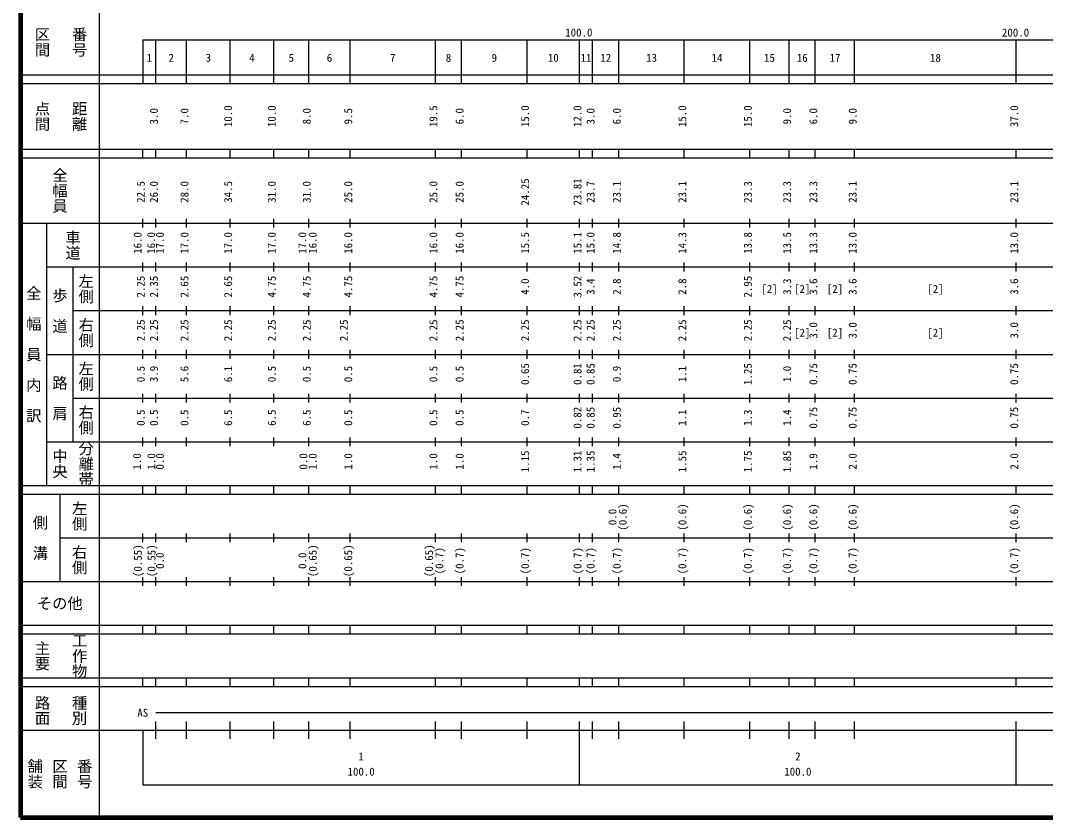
# Model space of a CAD drawing. Units: millimetres on the paper, enlarged 1000 times. Extents: x 40000 to 680000, y 20000 to 380000.
# Drawn here: x 40000 to 274704, y 20000 to 202409 of the extents above; entities that cross this region are included whole.
import ezdxf
from ezdxf.enums import TextEntityAlignment as Align

# ---------------------------------------------------------------- set-up
doc = ezdxf.new("R2010")
doc.units = ezdxf.units.MM
doc.header["$LTSCALE"] = 1000
doc.layers.add('M-TTL', color=2, linetype='Continuous', lineweight=140)
doc.layers.add('M-TTL-BAND', color=7, linetype='Continuous', lineweight=25)
doc.styles.add('@ＭＳ ゴシック', font='')
doc.styles.add('ＭＳ ゴシック', font='')
doc.styles.get('@ＭＳ ゴシック').set_extended_font_data('@MS Gothic')
doc.styles.get('ＭＳ ゴシック').set_extended_font_data('MS Gothic')

msp = doc.modelspace()

# ---------------------------------------------------------------- linework, layer by layer
at = {"layer": 'M-TTL'}
for p, q in [((40000, 380000), (40000, 20000)), ((40000, 20000), (680000, 20000))]:
    msp.add_line(p, q, dxfattribs=at)
at = {"layer": 'M-TTL-BAND'}
for p, q in [((58000, 370000), (58000, 20000)), ((68000, 198000), (579000, 198000)), ((68000, 198000), (68000, 188000)), ((71000, 188000), (71000, 198000)), ((78000, 188000), (78000, 198000)), ((88000, 188000), (88000, 198000)), ((98000, 188000), (98000, 198000)), ((106000, 188000), (106000, 198000)), ((115500, 188000), (115500, 198000)), ((135000, 188000), (135000, 198000)), ((141000, 188000), (141000, 198000)), ((156000, 188000), (156000, 198000)), ((168000, 188000), (168000, 198000)), ((171000, 188000), (171000, 198000)), ((177000, 188000), (177000, 198000)), ((192000, 188000), (192000, 198000)), ((207000, 188000), (207000, 198000)), ((216000, 188000), (216000, 198000)), ((222000, 188000), (222000, 198000)), ((231000, 188000), (231000, 198000)), ((268000, 188000), (268000, 198000)), ((40000, 190000), (579000, 190000)), ((40000, 188000), (579000, 188000)), ((40000, 173000), (579000, 173000)), ((68000, 171000), (68000, 173000)), ((71000, 171000), (71000, 173000)), ((78000, 171000), (78000, 173000)), ((88000, 171000), (88000, 173000)), ((98000, 171000), (98000, 173000)), ((106000, 171000), (106000, 173000)), ((115500, 171000), (115500, 173000)), ((135000, 171000), (135000, 173000)), ((141000, 171000), (141000, 173000)), ((156000, 171000), (156000, 173000)), ((168000, 171000), (168000, 173000)), ((171000, 171000), (171000, 173000)), ((177000, 171000), (177000, 173000)), ((192000, 171000), (192000, 173000)), ((207000, 171000), (207000, 173000)), ((216000, 171000), (216000, 173000)), ((222000, 171000), (222000, 173000)), ((231000, 171000), (231000, 173000)), ((268000, 171000), (268000, 173000)), ((40000, 171000), (579000, 171000)), ((40000, 156000), (579000, 156000)), ((46000, 96000), (46000, 156000)), ((68000, 155000), (68000, 157000)), ((71000, 155000), (71000, 157000)), ((78000, 155000), (78000, 157000)), ((88000, 155000), (88000, 157000)), ((98000, 155000), (98000, 157000)), ((106000, 155000), (106000, 157000)), ((115500, 155000), (115500, 157000)), ((135000, 155000), (135000, 157000)), ((141000, 155000), (141000, 157000)), ((156000, 155000), (156000, 157000)), ((168000, 155000), (168000, 157000)), ((171000, 155000), (171000, 157000)), ((177000, 155000), (177000, 157000)), ((192000, 155000), (192000, 157000)), ((207000, 155000), (207000, 157000)), ((216000, 155000), (216000, 157000)), ((222000, 155000), (222000, 157000)), ((231000, 155000), (231000, 157000)), ((268000, 155000), (268000, 157000)), ((46000, 146000), (579000, 146000)), ((52000, 146000), (52000, 106000)), ((68000, 145000), (68000, 147000)), ((71000, 145000), (71000, 147000)), ((78000, 145000), (78000, 147000)), ((88000, 145000), (88000, 147000)), ((98000, 145000), (98000, 147000)), ((106000, 145000), (106000, 147000)), ((115500, 145000), (115500, 147000)), ((135000, 145000), (135000, 147000)), ((141000, 145000), (141000, 147000)), ((156000, 145000), (156000, 147000)), ((168000, 145000), (168000, 147000)), ((171000, 145000), (171000, 147000)), ((177000, 145000), (177000, 147000)), ((192000, 145000), (192000, 147000)), ((207000, 145000), (207000, 147000)), ((216000, 145000), (216000, 147000)), ((222000, 145000), (222000, 147000)), ((231000, 145000), (231000, 147000)), ((268000, 145000), (268000, 147000)), ((68000, 135000), (68000, 137000)), ((71000, 135000), (71000, 137000)), ((78000, 135000), (78000, 137000)), ((88000, 135000), (88000, 137000)), ((98000, 135000), (98000, 137000)), ((106000, 135000), (106000, 137000)), ((115500, 135000), (115500, 137000)), ((135000, 135000), (135000, 137000)), ((141000, 135000), (141000, 137000)), ((156000, 135000), (156000, 137000)), ((168000, 135000), (168000, 137000)), ((171000, 135000), (171000, 137000)), ((177000, 135000), (177000, 137000)), ((192000, 135000), (192000, 137000)), ((207000, 135000), (207000, 137000)), ((216000, 135000), (216000, 137000)), ((222000, 135000), (222000, 137000)), ((231000, 135000), (231000, 137000)), ((268000, 135000), (268000, 137000)), ((52000, 136000), (579000, 136000)), ((68000, 125000), (68000, 127000)), ((71000, 125000), (71000, 127000)), ((78000, 125000), (78000, 127000)), ((88000, 125000), (88000, 127000)), ((98000, 125000), (98000, 127000)), ((106000, 125000), (106000, 127000)), ((115500, 125000), (115500, 127000)), ((135000, 125000), (135000, 127000)), ((141000, 125000), (141000, 127000)), ((156000, 125000), (156000, 127000)), ((168000, 125000), (168000, 127000)), ((171000, 125000), (171000, 127000)), ((177000, 125000), (177000, 127000)), ((192000, 125000), (192000, 127000)), ((207000, 125000), (207000, 127000)), ((216000, 125000), (216000, 127000)), ((222000, 125000), (222000, 127000)), ((231000, 125000), (231000, 127000)), ((268000, 125000), (268000, 127000)), ((46000, 126000), (579000, 126000)), ((52000, 116000), (579000, 116000)), ((68000, 115000), (68000, 117000)), ((71000, 115000), (71000, 117000)), ((78000, 115000), (78000, 117000)), ((88000, 115000), (88000, 117000)), ((98000, 115000), (98000, 117000)), ((106000, 115000), (106000, 117000)), ((115500, 115000), (115500, 117000)), ((135000, 115000), (135000, 117000)), ((141000, 115000), (141000, 117000)), ((156000, 115000), (156000, 117000)), ((168000, 115000), (168000, 117000)), ((171000, 115000), (171000, 117000)), ((177000, 115000), (177000, 117000)), ((192000, 115000), (192000, 117000)), ((207000, 115000), (207000, 117000)), ((216000, 115000), (216000, 117000)), ((222000, 115000), (222000, 117000)), ((231000, 115000), (231000, 117000)), ((268000, 115000), (268000, 117000)), ((46000, 106000), (579000, 106000)), ((68000, 105000), (68000, 107000)), ((71000, 105000), (71000, 107000)), ((78000, 105000), (78000, 107000)), ((88000, 105000), (88000, 107000)), ((98000, 105000), (98000, 107000)), ((106000, 105000), (106000, 107000)), ((115500, 105000), (115500, 107000)), ((135000, 105000), (135000, 107000)), ((141000, 105000), (141000, 107000)), ((156000, 105000), (156000, 107000)), ((168000, 105000), (168000, 107000)), ((171000, 105000), (171000, 107000)), ((177000, 105000), (177000, 107000)), ((192000, 105000), (192000, 107000)), ((207000, 105000), (207000, 107000)), ((216000, 105000), (216000, 107000)), ((222000, 105000), (222000, 107000)), ((231000, 105000), (231000, 107000)), ((268000, 105000), (268000, 107000)), ((40000, 96000), (579000, 96000)), ((40000, 94000), (579000, 94000)), ((49000, 94000), (49000, 74000)), ((68000, 94000), (68000, 96000)), ((71000, 94000), (71000, 96000)), ((78000, 94000), (78000, 96000)), ((88000, 94000), (88000, 96000)), ((98000, 94000), (98000, 96000)), ((106000, 94000), (106000, 96000)), ((115500, 94000), (115500, 96000)), ((135000, 94000), (135000, 96000)), ((141000, 94000), (141000, 96000)), ((156000, 94000), (156000, 96000)), ((168000, 94000), (168000, 96000)), ((171000, 94000), (171000, 96000)), ((177000, 94000), (177000, 96000)), ((192000, 94000), (192000, 96000)), ((207000, 94000), (207000, 96000)), ((216000, 94000), (216000, 96000)), ((222000, 94000), (222000, 96000)), ((231000, 94000), (231000, 96000)), ((268000, 94000), (268000, 96000)), ((68000, 83000), (68000, 85000)), ((71000, 83000), (71000, 85000)), ((78000, 83000), (78000, 85000)), ((88000, 83000), (88000, 85000)), ((98000, 83000), (98000, 85000)), ((106000, 83000), (106000, 85000)), ((115500, 83000), (115500, 85000)), ((135000, 83000), (135000, 85000)), ((141000, 83000), (141000, 85000)), ((156000, 83000), (156000, 85000)), ((168000, 83000), (168000, 85000)), ((171000, 83000), (171000, 85000)), ((177000, 83000), (177000, 85000)), ((192000, 83000), (192000, 85000)), ((207000, 83000), (207000, 85000)), ((216000, 83000), (216000, 85000)), ((222000, 83000), (222000, 85000)), ((231000, 83000), (231000, 85000)), ((268000, 83000), (268000, 85000)), ((49000, 84000), (579000, 84000)), ((40000, 74000), (579000, 74000)), ((68000, 73000), (68000, 75000)), ((71000, 73000), (71000, 75000)), ((78000, 73000), (78000, 75000)), ((88000, 73000), (88000, 75000)), ((98000, 73000), (98000, 75000)), ((106000, 73000), (106000, 75000)), ((115500, 73000), (115500, 75000)), ((135000, 73000), (135000, 75000)), ((141000, 73000), (141000, 75000)), ((156000, 73000), (156000, 75000)), ((168000, 73000), (168000, 75000)), ((171000, 73000), (171000, 75000)), ((177000, 73000), (177000, 75000)), ((192000, 73000), (192000, 75000)), ((207000, 73000), (207000, 75000)), ((216000, 73000), (216000, 75000)), ((222000, 73000), (222000, 75000)), ((231000, 73000), (231000, 75000)), ((268000, 73000), (268000, 75000)), ((40000, 64000), (579000, 64000)), ((68000, 62000), (68000, 64000)), ((71000, 62000), (71000, 64000)), ((78000, 62000), (78000, 64000)), ((88000, 62000), (88000, 64000)), ((98000, 62000), (98000, 64000)), ((106000, 62000), (106000, 64000)), ((115500, 62000), (115500, 64000)), ((135000, 62000), (135000, 64000)), ((141000, 62000), (141000, 64000)), ((156000, 62000), (156000, 64000)), ((168000, 62000), (168000, 64000)), ((171000, 62000), (171000, 64000)), ((177000, 62000), (177000, 64000)), ((192000, 62000), (192000, 64000)), ((207000, 62000), (207000, 64000)), ((216000, 62000), (216000, 64000)), ((222000, 62000), (222000, 64000)), ((231000, 62000), (231000, 64000)), ((268000, 62000), (268000, 64000)), ((40000, 62000), (579000, 62000)), ((40000, 52000), (579000, 52000)), ((68000, 50000), (68000, 52000)), ((71000, 50000), (71000, 52000)), ((78000, 50000), (78000, 52000)), ((88000, 50000), (88000, 52000)), ((98000, 50000), (98000, 52000)), ((106000, 50000), (106000, 52000)), ((115500, 50000), (115500, 52000)), ((135000, 50000), (135000, 52000)), ((141000, 50000), (141000, 52000)), ((156000, 50000), (156000, 52000)), ((168000, 50000), (168000, 52000)), ((171000, 50000), (171000, 52000)), ((177000, 50000), (177000, 52000)), ((192000, 50000), (192000, 52000)), ((207000, 50000), (207000, 52000)), ((216000, 50000), (216000, 52000)), ((222000, 50000), (222000, 52000)), ((231000, 50000), (231000, 52000)), ((268000, 50000), (268000, 52000)), ((40000, 50000), (579000, 50000)), ((71000, 44000), (562000, 44000)), ((40000, 40000), (579000, 40000)), ((68000, 40000), (68000, 27500)), ((71000, 38000), (71000, 42000)), ((78000, 38000), (78000, 42000)), ((88000, 38000), (88000, 42000)), ((98000, 38000), (98000, 42000)), ((106000, 38000), (106000, 42000)), ((115500, 38000), (115500, 42000)), ((135000, 38000), (135000, 42000)), ((141000, 38000), (141000, 42000)), ((156000, 38000), (156000, 42000)), ((168000, 27500), (168000, 42000)), ((171000, 38000), (171000, 42000)), ((177000, 38000), (177000, 42000)), ((192000, 38000), (192000, 42000)), ((207000, 38000), (207000, 42000)), ((216000, 38000), (216000, 42000)), ((222000, 38000), (222000, 42000)), ((231000, 38000), (231000, 42000)), ((268000, 27500), (268000, 42000)), ((68000, 27500), (579000, 27500))]:
    msp.add_line(p, q, dxfattribs=at)

# ---------------------------------------------------------------- texts
at = {"layer": 'M-TTL-BAND', "style": '@ＭＳ ゴシック'}
for s, p in [('区間', (45000, 197500)), ('番号', (53500, 197500)), ('点間', (45000, 180500)), ('距離', (53500, 180500)), ('全幅員', (49000, 163500)), ('車道', (52000, 151000)), ('左側', (55000, 141000)), ('全\u3000幅\u3000員\u3000内\u3000訳', (43000, 126000)), ('歩\u3000道', (49000, 136000)), ('右側', (55000, 131000)), ('左側', (55000, 121000)), ('路\u3000肩', (49000, 116000)), ('右側', (55000, 111000)), ('分離帯', (55000, 101000)), ('中央', (49000, 101000)), ('左側', (53500, 89000)), ('側\u3000溝', (44500, 84000)), ('右側', (53500, 79000)), ('工作物', (53500, 57000)), ('主要', (45000, 57000)), ('路面', (45000, 44500)), ('種別', (53500, 44500)), ('舗装', (43333, 30000)), ('区間', (49000, 30000)), ('番号', (54667, 30000))]:
    msp.add_text(s, height=2566, rotation=270, dxfattribs=at).set_placement(p, align=Align.MIDDLE_CENTER)
at = {"layer": 'M-TTL-BAND', "style": 'ＭＳ ゴシック'}
for s, p in [('100.0', (167844, 198195)), ('200.0', (267844, 198195)), ('1', (69500, 192405)), ('2', (74500, 192405)), ('3', (83000, 192405)), ('4', (93000, 192405)), ('5', (102000, 192405)), ('6', (110750, 192405)), ('7', (125250, 192405)), ('8', (138000, 192405)), ('9', (148500, 192405)), ('10', (162000, 192405)), ('11', (169500, 192405)), ('12', (174000, 192405)), ('13', (184500, 192405)), ('14', (199500, 192405)), ('15', (211500, 192405)), ('16', (219000, 192405)), ('17', (226500, 192405)), ('18', (249500, 192405)), ('[2]', (211500, 139500)), ('[2]', (219000, 139500)), ('[2]', (226500, 139500)), ('[2]', (249500, 139500)), ('[2]', (219000, 129500)), ('[2]', (226500, 129500)), ('[2]', (249500, 129500)), ('AS', (68000, 42500)), ('1', (118000, 32523)), ('2', (218000, 32523)), ('100.0', (118000, 29033)), ('100.0', (218000, 29033))]:
    msp.add_text(s, height=1833, dxfattribs=at).set_placement(p, align=Align.BOTTOM_CENTER)
for s, p in [('3.0', (72000, 180500)), ('7.0', (79000, 180500)), ('10.0', (89000, 180500)), ('10.0', (99000, 180500)), ('8.0', (107000, 180500)), ('9.5', (116500, 180500)), ('19.5', (136000, 180500)), ('6.0', (142000, 180500)), ('15.0', (157000, 180500)), ('12.0', (169000, 180500)), ('3.0', (172000, 180500)), ('6.0', (178000, 180500)), ('15.0', (193000, 180500)), ('15.0', (208000, 180500)), ('9.0', (217000, 180500)), ('6.0', (223000, 180500)), ('9.0', (232000, 180500)), ('37.0', (269000, 180500)), ('22.5', (69000, 163174)), ('26.0', (72000, 163174)), ('28.0', (79000, 163174)), ('34.5', (89000, 163174)), ('31.0', (99000, 163174)), ('31.0', (107000, 163174)), ('25.0', (116500, 163174)), ('25.0', (136000, 163174)), ('25.0', (142000, 163174)), ('24.25', (157000, 163174)), ('23.81', (169000, 163174)), ('23.7', (172000, 163174)), ('23.1', (178000, 163174)), ('23.1', (193000, 163174)), ('23.3', (208000, 163174)), ('23.3', (217000, 163174)), ('23.3', (223000, 163174)), ('23.1', (232000, 163174)), ('23.1', (269000, 163174)), ('16.0', (68282, 151500)), ('16.0', (71372, 151500)), ('17.0', (73370, 151500)), ('17.0', (79000, 151500)), ('17.0', (89000, 151500)), ('17.0', (99000, 151500)), ('17.0', (106000, 151500)), ('16.0', (108370, 151500)), ('16.0', (116500, 151500)), ('16.0', (136000, 151500)), ('16.0', (142000, 151500)), ('15.5', (157000, 151500)), ('15.1', (169000, 151500)), ('15.0', (172000, 151500)), ('14.8', (178000, 151500)), ('14.3', (193000, 151500)), ('13.8', (208000, 151500)), ('13.5', (217000, 151500)), ('13.3', (223000, 151500)), ('13.0', (232000, 151500)), ('13.0', (269000, 151500)), ('2.25', (69000, 141500)), ('2.35', (72000, 141500)), ('2.65', (79000, 141500)), ('2.65', (89000, 141500)), ('4.75', (99000, 141500)), ('4.75', (107000, 141500)), ('4.75', (116500, 141500)), ('4.75', (136000, 141500)), ('4.75', (142000, 141500)), ('4.0', (157000, 141500)), ('3.52', (169000, 141500)), ('3.4', (172000, 141500)), ('2.8', (178000, 141500)), ('2.8', (193000, 141500)), ('2.95', (208000, 141500)), ('3.3', (217000, 141500)), ('3.6', (223000, 141500)), ('3.6', (232000, 141500)), ('3.6', (269000, 141500)), ('2.25', (69000, 131500)), ('2.25', (72000, 131500)), ('2.25', (79000, 131500)), ('2.25', (89000, 131500)), ('2.25', (99000, 131500)), ('2.25', (107000, 131500)), ('2.25', (115500, 131500)), ('2.25', (136000, 131500)), ('2.25', (142000, 131500)), ('2.25', (157000, 131500)), ('2.25', (169000, 131500)), ('2.25', (172000, 131500)), ('2.25', (178000, 131500)), ('2.25', (193000, 131500)), ('2.25', (208000, 131500)), ('2.25', (217000, 131500)), ('3.0', (223000, 131500)), ('3.0', (232000, 131500)), ('3.0', (269000, 131500)), ('0.5', (69000, 121500)), ('3.9', (72000, 121500)), ('5.6', (79000, 121500)), ('6.1', (89000, 121500)), ('0.5', (99000, 121500)), ('0.5', (107000, 121500)), ('0.5', (116500, 121500)), ('0.5', (136000, 121500)), ('0.5', (142000, 121500)), ('0.65', (157000, 121500)), ('0.81', (169000, 121500)), ('0.85', (172000, 121500)), ('0.9', (178000, 121500)), ('1.1', (193000, 121500)), ('1.25', (208000, 121500)), ('1.0', (217000, 121500)), ('0.75', (223000, 121500)), ('0.75', (232000, 121500)), ('0.75', (269000, 121500)), ('0.5', (69000, 111500)), ('0.5', (72000, 111500)), ('0.5', (79000, 111500)), ('6.5', (89000, 111500)), ('6.5', (99000, 111500)), ('6.5', (107000, 111500)), ('0.5', (116500, 111500)), ('0.5', (136000, 111500)), ('0.5', (142000, 111500)), ('0.7', (157000, 111500)), ('0.82', (169000, 111500)), ('0.85', (172000, 111500)), ('0.95', (178000, 111500)), ('1.1', (193000, 111500)), ('1.3', (208000, 111500)), ('1.4', (217000, 111500)), ('0.75', (223000, 111500)), ('0.75', (232000, 111500)), ('0.75', (269000, 111500)), ('1.15', (157000, 101500)), ('1.31', (169000, 101500)), ('1.35', (172000, 101500)), ('1.4', (178000, 101500)), ('1.55', (193000, 101500)), ('1.75', (208000, 101500)), ('1.85', (217000, 101500)), ('1.0', (68132, 101500)), ('1.0', (71416, 101500)), ('0.0', (73370, 101500)), ('0.0', (106233, 101500)), ('1.0', (108370, 101500)), ('1.0', (116500, 101500)), ('1.0', (136000, 101500)), ('1.0', (142000, 101500)), ('1.9', (223000, 101500)), ('2.0', (232000, 101500)), ('2.0', (269000, 101500)), ('0.0', (177000, 88764)), ('(0.6)', (179370, 88764)), ('(0.6)', (193000, 88764)), ('(0.6)', (208000, 88764)), ('(0.6)', (217000, 88764)), ('(0.6)', (223000, 88764)), ('(0.6)', (232000, 88764)), ('(0.6)', (269000, 88764)), ('(0.55)', (68323, 78764)), ('(0.55)', (71463, 78764)), ('(0.65)', (108370, 78764)), ('(0.65)', (116500, 78764)), ('(0.65)', (135000, 78764)), ('0.0', (73370, 78764)), ('0.0', (106000, 78764)), ('(0.7)', (137370, 78764)), ('(0.7)', (142000, 78764)), ('(0.7)', (157000, 78764)), ('(0.7)', (169000, 78764)), ('(0.7)', (172000, 78764)), ('(0.7)', (178000, 78764)), ('(0.7)', (193000, 78764)), ('(0.7)', (208000, 78764)), ('(0.7)', (217000, 78764)), ('(0.7)', (223000, 78764)), ('(0.7)', (232000, 78764)), ('(0.7)', (269000, 78764))]:
    msp.add_text(s, height=1833, rotation=90, dxfattribs=at).set_placement(p, align=Align.BOTTOM_CENTER)
msp.add_text('その他', height=2566, dxfattribs=at).set_placement((49000, 69000), align=Align.MIDDLE_CENTER)

doc.saveas('drawing.dxf')
